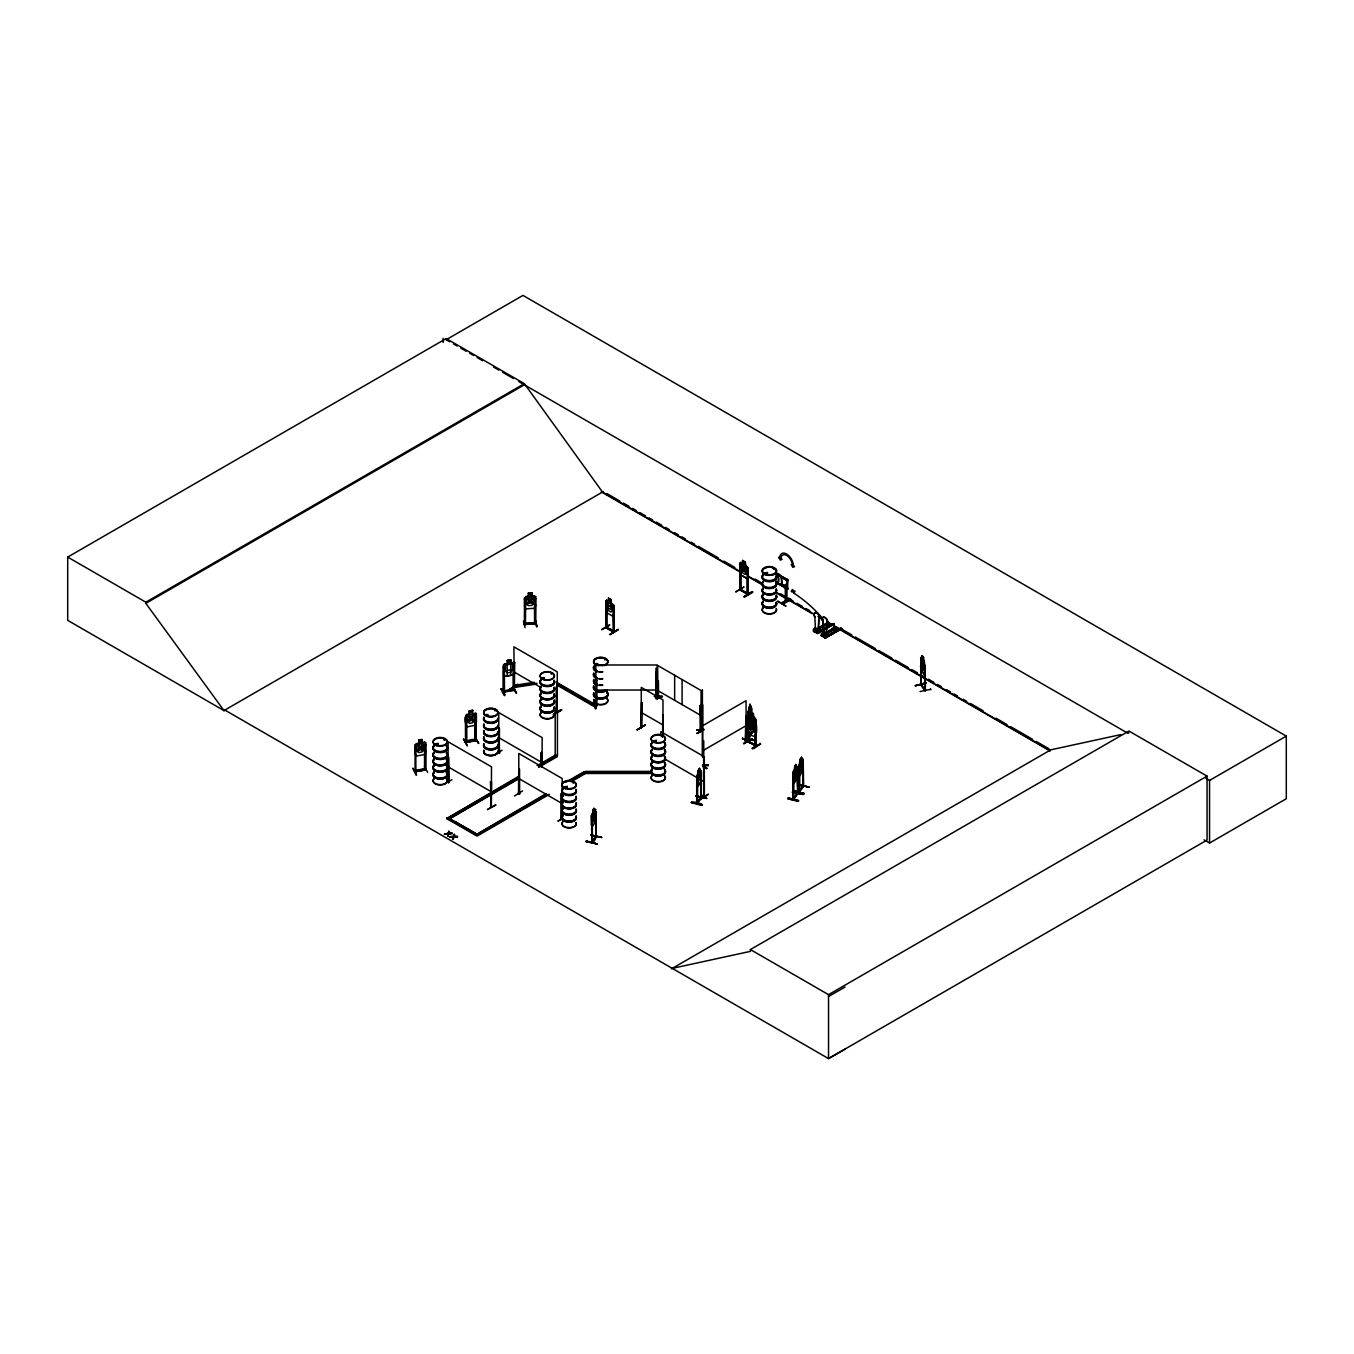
<?xml version="1.0" encoding="UTF-8"?>
<svg xmlns="http://www.w3.org/2000/svg" width="1354" height="1354" viewBox="0 0 1354 1354"><rect width="100%" height="100%" fill="white"/><g stroke="black" fill="none" stroke-linecap="round" stroke-linejoin="round"><path stroke-width="1.5" d="M655.962 693.299L655.776 689.812M818.188 631.133L818.747 619.387A3.842 2.234 59.5 0 0 818.747 614.953A3.842 2.234 59.5 0 0 814.871 612.77A3.842 2.234 59.5 0 0 814.871 617.204L815.447 629.593L819.678 631.844L819.356 630.033L817.139 632.64L813.669 630.676L815.565 627.884L813.348 629.187L813.906 631.556L828.36 622.942L819.001 628.138M818.358 631.032L818.916 619.286A3.842 2.234 59.5 0 0 818.916 614.851A3.842 2.234 59.5 0 0 815.04 612.668A3.842 2.234 59.5 0 0 815.04 617.102L815.04 617.102M826.38 635.669L826.939 623.923A3.842 2.234 59.5 0 0 826.939 619.489A3.842 2.234 59.5 0 0 823.063 617.306A3.842 2.234 59.5 0 0 822.893 621.824L823.469 634.214L826.211 635.771L826.769 624.025A3.842 2.234 59.5 0 0 826.769 619.59A3.842 2.234 59.5 0 0 822.893 617.407A3.842 2.234 59.5 0 0 823.063 621.723C824.637 633.774 825.449 634.654 823.08 633.892M510.695 664.205L507.259 664.645M507.259 663.629L505.448 664.949L505.448 670.704L507.259 672.87L510.644 672.312L512.455 669.536L512.455 663.782L510.83 662.935M514.452 671.804L513.149 674.969L504.636 676.391L503.519 673.513M924.951 690.642L925.019 689.068L925.053 690.049M814.736 629.356C816.09 628.07 818.036 628.358 815.7 629.661C816.885 625.768 815.531 636.16 814.769 628.561L816.8 628.967M822.961 633.892L824.772 633.452L823.249 633.655M786.911 580.274L786.911 579.224L786.911 580.172M787.334 580.087L787.757 580.629M787.334 588.448L787.757 588.99M753.636 740.063L742.5 738.827M742.483 738.912L742.669 738.048M753.636 740.503L742.635 738.539M595.32 821.573C598.062 810.081 592.46 833.201 591.461 823.841L592.053 826.177M700.593 782.477L697.073 787.165L700.593 782.477L701.033 778.787M802.736 771.289C805.021 759.56 799.588 782.73 798.758 773.523L799.368 775.859M815.565 627.884L815.903 629.678L815.226 629.018M586.164 841.697L597.029 843.931L586.384 840.868M691.319 802.567C712.238 809.133 697.953 800.332 691.319 802.583M701.931 805.105L691.539 802.143L702.184 804.801M793.698 790.55L804.327 793.613L793.478 791.311M793.681 790.973L804.327 793.613L793.461 791.396M798.301 801.229L787.689 798.708L798.301 801.246L798.555 800.383L787.91 797.878L798.555 800.908M747.983 739.521L748.423 738.658M750.996 733.225L747.933 738.455L748.728 738.962M748.39 731.16L748.356 739.589L751.808 733.394M786.623 579.495L787.774 580.477M787.368 580.071L787.419 589.244L787.689 579.783M786.928 588.482L787.131 580.409L786.826 601.565L786.031 601.125M645.401 725.05L637.294 729.755M829.443 624.279L826.922 624.109L829.325 624.211M922.633 663.375L923.699 661.903L924.19 669.773L922.886 665.051L921.583 666.32L922.565 663.951L921.634 659.178L922.869 663.646M925.053 672.007L924.427 674.529L925.104 672.092M748.017 712.559L748.017 741.704L747.899 712.542L750.082 704.232L748.457 715.335M747.967 712.576L750.962 705.908L750.167 707.499L750.082 704.232M924.427 674.36L925.036 672.126M702.269 730.483L702.844 728.994L702.828 730.534M435.92 743.735L435.446 744.649L436.953 744.886M435.734 744.429L436.225 743.634M436.411 744.818L437.19 744.006L435.616 743.871M443.875 739.504L445.043 739.589L444.112 740.012M444.214 739.809L444.975 739.504M486.238 715.555L486.052 714.777M486.848 715.487L486.424 714.59L487.778 715.115M488.1 715.267L486.458 714.54M494.498 710.291L495.344 710.461M542.514 678.642L543.479 677.559L544.528 678.219M543.479 678.726L544.037 677.694M551.213 673.293L552.11 673.784L551.196 674.004M564.55 786.86L566.412 787.486L564.33 787.063M566.344 787.368L564.263 787.148M566.006 787.436L565.041 786.708M597.469 663.562L595.98 664.509M597.436 664.476L597.148 663.646A7.159 4.13 0 0 0 594.541 665.136M596.945 663.426L597.909 664.509M573.808 782.951L572.725 782.68L573.673 782.24M605.577 659.652L604.663 659.872M653.779 740.875L655.234 740.841L653.897 740.875M655.404 740.976L653.897 741.84L654.27 740.604M663.02 736.474C661.158 735.764 663.003 737.862 662.478 736.102M662.766 736.61L662.208 736.745M764.451 573.419L765.365 572.877M766.042 573.707L764.892 573.334L766.076 572.793M766.229 573.537L765.365 573.537M765.281 572.793L766.533 573.741M773.151 568.528L774.217 568.782M774.031 568.528L773.896 569.103M654.388 696.447C672.295 694.027 654.574 700.61 656.098 696.074M925.747 682.907L915.389 685.767M925.933 683.144L915.186 685.564M591.529 823.96L591.41 815.65L595.422 809.184L595.895 837.246L595.455 836.247M797.032 793.089L797.895 792.665L793.004 799.537L792.987 772.609L796.947 766.178L797.895 793.63L793.427 799.672L793.495 773.929M793.562 770.866L792.936 772.626M798.826 773.642L798.725 765.332L803.142 759.442M703.048 766.855L706.365 768.649M706.703 768.429L703.454 766.516M706.72 768.04L703.454 766.161M414.73 770.798L415.136 771.949L415.035 744.971L416.186 743.651L424.496 742.026L425.799 742.923L425.562 769.901C405.489 773.743 417.252 769.461 425.63 768.666M425.748 768.886L424.699 770.071L424.411 768.903M466.656 742.534L466.453 717.231L465.471 717.417L465.488 742.703C464.557 740.384 476.913 737.862 476.337 740.621M465.353 742.483L476.134 740.367M777.839 601.074L786.031 606.22L777.839 601.43M591.918 842.002L591.41 815.65M591.546 842.51L595.828 836.332M592.358 842.154L592.341 817.021M595.405 836.18L595.963 836.281M592.358 842.103C590.378 840.868 593.577 845.15 596.302 836.654L595.895 811.486L595.98 837.127M700.61 797.1C704.097 795.915 694.839 806.425 697.53 802.059M697.53 802.973L697.496 777.89L664.509 758.832M700.661 797.878L701.524 797.455M701.135 797.151L700.983 797.201M793.089 798.538L793.969 798.166M793.579 799.571L793.715 771.611L795.847 764.435L795.949 767.549M797.828 793.647L797.438 768.48L797.506 794.121M802.77 785.929C806.189 783.458 795.881 793.986 799.74 791.785L799.655 766.719M799.655 790.922L802.77 786.183M803.21 786.217L802.753 786.691M803.582 786.386L799.266 792.378L799.131 790.804M815.48 629.339L815.887 629.238M824.112 633.3L823.384 634.315L827.7 636.465L827.7 634.84L825.161 635.974L825.161 637.277L821.692 635.314L821.692 634.01L823.909 632.707L824.061 636.651L824.247 633.79L822.792 633.198L827.379 635.974L827.379 634.654M823.418 633.706L823.909 632.707M823.689 633.858L824.468 633.063M702.828 729.62L696.836 729.908L702.844 730.026M698.072 773.456L698.072 782.697L700.153 777.348L699.595 768.344L696.565 776.519L700.983 770.629M750.387 715.471L750.624 707.77L749.71 712.306L748.762 711.239L749.456 713.473M802.702 759.019L801.686 760.423L801.619 757.14L800.214 759.188L800.214 771.509L802.296 766.161L801.568 757.309M920.822 669.028L923.665 661.074M613.734 613.582L612.803 616.256L606.541 612.634L605.83 609.029L606.558 612.617M739.91 571.354L740.74 574.891L747.002 578.513L748.017 575.924M755.938 727.555L755.024 730.212L755.938 727.673M656.047 696.21L656.047 697.598M747.746 729.163L748.593 732.7C759.526 744.649 756.784 722.681 754.99 717.772L748.864 714.133L748.017 714.743M754.923 736.271L755.938 733.682M424.581 754.516L425.765 751.131L424.581 754.516L416.152 756.091L415.086 753.315M475.203 725.287L476.422 721.987L476.388 713.626L466.791 714.421C463.982 717.586 465.251 723.273 466.808 726.929L475.203 725.287L476.253 721.919M503.197 691.928L504.534 691.945L504.297 666.693L503.316 666.862L503.299 692.148L514.334 690.269L513.894 646.823L557.289 671.872L557.086 712.356L556.545 686.681L556.274 711.984M514.334 689.355L513.369 689.558C513.521 692.165 512.1 688.103 514.232 689.135M815.819 628.798L816.851 628.73L815.683 629.559M504.636 676.391L513.115 674.901L514.385 671.702M530.057 599.653L526.977 597.452L529.329 600.787L526.875 604.663L530.125 601.396L533.341 604.138L530.87 600.685L533.239 596.962L530.091 599.602M535.744 605.103L534.458 608.268L525.657 608.894L524.523 605.983M447.886 836.197L448.716 833.641L452.185 833.201L448.716 834.166L448.834 831.271L447.886 836.197L447.903 833.709M449.782 836.772L453.184 836.755L453.167 839.243L454.115 834.318C454.504 838.921 445.28 836.603 453.302 836.315M453.167 839.243L454.775 834.69M448.834 831.271L448.022 833.793L444.501 834.25L448.022 833.269M453.302 836.84L454.115 834.318M448.834 833.726L449.494 831.644M452.507 838.871L453.184 836.755M416.05 775.063L412.919 768.158L416.575 774.86M463.474 739.386L467.198 745.631M463.491 738.996L467.265 745.749M501.014 688.932C507.716 705.062 503.874 686.833 501.014 688.966M504.805 694.754L501.471 688.814M786.065 585.334L786.2 601.955L785.235 601.565L786.2 601.955M735.865 592.02L744.023 586.942L735.95 591.63M781.461 603.444L789.602 598.756M443.773 784.321L451.931 779.718M517.634 684.65L509.51 689.372L514.74 687.527L514.029 686.207M494.396 755.092L502.097 750.234M514.435 796L522.593 790.871M609.385 624.922L601.768 629.39M609.774 625.057L601.684 629.779M792.885 591.123C793.935 586.468 788.891 593.492 792.665 591.427M523.406 621.114L525.064 627.765M447.734 782.206L448.969 782.477L448.123 757.004L447.836 782.24L448.665 782.68L448.851 757.428M514.638 662.478L513.623 662.208L514.638 662.478L514.435 687.73L513.538 687.307L514.638 686.512M499.558 753.298L498.746 727.775L498.357 752.976L499.474 753.146M499.558 752.384L498.374 752.029L499.135 752.502M490.791 805.715L491.316 807.306L491.502 766.821L448.123 741.772L447.886 782.29M557.002 711.409L556.172 710.935L556.934 711.442M518.396 793.884L519.327 794.358L518.785 768.683L518.497 793.986L519.631 794.155L519.53 769.106M519.614 793.292L518.413 792.936L519.327 793.444M606.457 627.24L605.949 626.547M613.768 632.25L605.644 627.664L606.863 627.951L606.761 609.148M561.91 818.087L561.724 818.036M561.199 818.595L561.436 793.309L561.978 818.984L561.351 817.393M657.706 698.799L657.706 665.491L701.101 690.54L700.898 731.008L700.356 705.332L700.086 730.635L700.526 729.467M700.763 730.974C699.426 730.635 702.726 730.534 700.12 729.704M703.301 795.915L703.945 796.27M924.139 668.588L923.394 670.061L921.279 664.712L923.428 670.044L924.19 662.817L922.091 655.658L923.597 657.655L924.139 662.834M595.692 708.227L595.692 702.049M595.185 708.633L595.1 701.998M595.658 708.616L595.608 701.575M739.843 589.921L740.672 590.412L740.232 564.72M740.773 590.395L740.976 571.405M745.343 565.007L748.017 567.648L748 594.575L747.12 594.152L748.153 593.374M740.892 562.553L739.995 563.179L740.232 589.769L748.288 594.406L747.746 593.611M748.711 741.146C747.56 742.567 750.37 739.843 748.982 731.448M749.202 707.533L749.862 705.265M751.03 715.014L751.352 708.193L751.724 714.523M751.419 715.081L751.724 708.26M746.24 731.837L751.758 733.326M748.017 739.453L751.385 733.293M703.437 764.621L703.708 765.789M745.732 740.638L746.105 739.995M746.105 740.909C744.768 742.872 747.205 739.826 745.191 740.52M787.689 580.731L776.028 573.893M534.508 598.502L535.592 598.654L534.508 598.502L534.576 623.839L534.424 622.603L535.541 622.552M415.966 770.798L415.78 771.475M475.152 739.656L476.371 740.57L465.725 742.703M475.152 740.57L475.152 715.521L476.253 715.538L475.271 715.741M837.466 628.662C834.166 630.913 835.486 625.633 837.5 628.73M786.776 585.96L785.472 584.369M435.328 744.158L436.056 744.683M437.359 744.649L436.885 743.735M494.65 710.596L495.598 710.647M544.071 678.523L543.834 678.676M596.742 663.646L596.166 664.645M596.471 663.595L596.471 664.476M764.976 572.911L765.856 574.028M592.036 813.872L592.967 812.569C593.441 800.502 597.689 818.222 592.9 821.827L592.866 812.552M594.372 810.741L595.828 809.76M586.164 841.714L586.4 840.851M590.818 835.249L601.667 837.415L591.055 834.859M595.455 836.501L592.104 841.68M698.309 770.544L699.544 768.513M698.309 771.577L699.189 769.343M700.458 770.037L699.595 771.425M697.496 777.89L697.208 803.447M701.44 772.44L701.084 798.031L701.033 770.528M695.99 796.101L706.822 798.285L696.21 795.729M700.61 797.371L696.971 802.888M706.636 798.521L696.024 795.966M794.68 766.669L795.949 764.468L795.915 767.718M801.331 758.155L800.451 760.389L801.331 759.188M794.68 767.701L795.543 765.45M799.368 763.639L800.163 759.154M802.77 786.843L803.21 761.168L803.633 786.251M793.546 783.306L796.964 778.584C799.639 767.346 793.698 790.059 793.055 780.936M792.344 792.225L803.227 794.443L792.581 791.853M808.981 787.097L798.352 784.558M796.981 793.495L793.918 798.352M799.402 791.362L803.277 785.895M792.395 792.09L803.193 794.409M503.316 691.911L514.232 690.049M503.349 691.268L513.217 689.271M465.827 715.843L466.791 714.421M510.712 675.392L510.729 659.787L510.763 662.935L513.166 662.665L504.636 663.883L503.468 665.169L503.553 692.148M503.519 665.271L504.67 663.951M597.012 704.571L595.963 704.655M641.204 727.673L641.931 702.658M528.246 596.251L524.523 597.723L524.353 624.617M700.898 797.438L696.684 803.464L696.735 776.519L697.073 787.165L696.616 784.711M697.175 802.787L697.259 803.464M797.472 792.547L797.388 793.529M921.092 657.502L920.94 669.824L920.483 666.134M786.302 585.199L785.472 585.419M525.521 623.348L534.627 622.586M535.558 622.806L524.353 623.703M535.541 598.417L535.49 623.771L535.727 596.759L531.987 595.963L531.987 592.883L528.246 593.17L528.382 596.42L526.52 597.605L526.52 603.359L528.382 605.661L531.868 605.39L533.747 602.784L533.747 597.029L531.868 596.149L531.851 593.001M746.308 741.163L746.02 700.695L702.624 725.744M592.003 842.628L591.969 816.936M799.3 792.31L799.283 766.618M596.471 664.154L597.622 663.849M655.116 741.213L654.27 741.366M921.397 684.329L920.923 685.31L921.972 655.674L923.597 657.655M606 627.461L605.729 600.821L606.677 600.16L606.033 627.511L614.141 632.098L614.039 607.032L613.023 606.778L613.734 632.301L613.734 605.373L611.162 602.75M742.669 560.387L742.669 563.687L742.584 560.438L745.343 561.927L746.494 572.674L745.157 574.367L742.669 572.928L741.332 569.696L741.332 563.941L742.669 563.467L740.858 562.418L739.91 563.095L739.995 590.005M597.012 704.351L595.726 705.485L596.894 705.485L596.877 680.216L595.845 680.216L596.877 680.216M816.225 629.153L813.382 631.049M831.221 624.329L816.36 632.91L817.461 633.147L817.461 631.523L819.678 630.202M816.665 632.86L817.494 633.35M823.587 632.521L821.37 633.824L821.37 635.449C822.741 639.122 829.223 628.51 834.284 628.476M841.02 627.681L824.383 637.548L825.517 637.988L840.055 629.407M827.7 634.84L825.483 636.143L825.483 637.785L824.383 637.548M842.154 628.679L825.178 638.005L841.613 628.408M818.459 627.816L827.853 622.265M814.177 631.489L823.537 626.479M816.344 632.877L831.187 624.126M831.373 624.617L827.26 622.281L831.373 624.617L816.885 633.215L823.232 630.473L817.731 633.706M816.97 633.249L833.793 623.5M817.241 633.418L833.844 623.703M834.03 624.025L826.769 628.307L834.132 624.042M833.065 628.222C845.184 633.554 827.192 628.882 835.283 626.919L839.395 629.576L835.283 626.919M835.875 626.902L821.032 635.652L825.483 637.785M835.587 627.122L821.404 635.669M821.658 636.025L836.687 627.342M821.929 636.194L834.91 628.628M822.42 636.482L837.009 627.901M825.161 637.277L839.243 628.967M824.908 637.836L839.531 629.305M750.539 721.259L750.539 718.179M747.967 720.87L748.694 720.226L755.938 725.405L754.889 723.831M753.23 722.782L754.5 724.627L754.5 730.381L753.146 732.091L750.624 730.669L749.287 727.437L749.287 721.682L750.624 721.411M606.033 602.462L606.761 602.885M614.039 607.032L613.023 606.778M606.355 627.156L606.778 627.901M515.112 686.292L517.719 684.244L509.629 689.491M612.939 631.116C619.607 632.521 594.778 622.146 613.227 630.964M618.05 629.339L609.943 634.569L618.084 629.407M498.864 751.927L499.22 753.467L499.474 728.198M554.802 713.169C576.787 701.27 536.573 724.508 561.69 710.088M554.869 713.253L561.335 709.479M658.162 681.282L657.435 680.876L658.162 697.378M490.486 781.783L491.502 782.053L491.248 807.322L490.486 781.783L491.231 782.206M541.109 766.652L541.38 752.401L541.837 767.075M491.519 806.155L490.537 806.002M491.519 807.069L490.537 806.916M495.615 804.868L487.406 809.59L495.902 805.038M703.488 729.011L697.005 733.293L703.928 729.755L697.445 733.496M697.073 733.259L703.775 729.332M561.064 818.476L562.282 818.798L562.164 778.516L518.785 753.467L518.802 793.681M558.119 820.795L563.332 818.611M562.976 818.341L558.136 821.167M703.352 740.536L703.352 756.632M745.191 741.433L746.02 715.911L746.291 741.23M745.614 741.552L746.291 716.08M742.601 738.404L750.404 743.211M703.674 796.626L703.64 740.706M703.183 796.067L704.283 796.067M708.294 794.273L700.187 799.52L708.328 794.341M662.597 733.022L662.885 714.76L663.257 735.087M637.311 729.908L645.435 724.678L637.108 729.721M224.967 710.122L224.087 710.647L67.7 620.352L67.7 557.086L446.211 338.551L524.353 383.656L602.496 492.044L739.453 571.117M446.211 338.551L446.211 339.719L522.966 295.409L1286.3 736.119L1286.3 798.742L1209.545 843.051L1204.061 839.869M67.7 557.086L145.843 602.192L524.353 383.656M845.099 1049.147L828.53 1058.591L224.866 710.071L223.969 710.579L145.843 603.359L524.353 384.824M223.969 710.579L603.376 491.536M608.403 598.18L611.162 599.67L610.976 602.852L612.313 604.646L612.313 610.4L610.976 612.093L608.488 610.654L607.151 607.421L607.151 601.667L608.488 601.413L608.488 598.129L611.162 599.67M606.677 600.16L608.589 601.362M613.836 613.65L613.836 605.373M740.858 562.418L747.916 567.698L747.746 594.524M747.188 569.052L748.203 569.306L747.188 569.052L747.188 594.135M740.74 574.891L747.086 578.463M748 593.661L739.876 588.973L740.773 589.481M747.103 593.407L741.061 589.582M744.125 596.352C769.817 582.085 727.216 607.015 752.265 591.698M744.514 597.046L752.621 592.324M781.613 577.65C780.835 597.859 785.185 571.676 775.757 573.351M786.369 585.927L783.255 584.979L786.031 586.384L786.945 585.876L786.099 584.81M785.269 587.568L783.255 586.417L783.492 584.843M787.74 588.211L775.74 581.56M556.714 684.159L595.151 706.365L597.012 705.265M556.714 684.955L595.151 707.143L597.012 704.842M781.072 603.359L789.653 598.4M789.653 598.908L781.512 603.089M782.426 603.613L790.618 598.993L782.477 603.681M549.335 794.341L477.014 836.095L446.735 818.611L519.056 776.079M537.132 765.636L555.208 755.21L557.442 755.21M446.735 818.611L504.585 785.202M508.207 783.12L519.056 776.857M540.754 764.333L555.208 755.989L557.442 755.989L557.442 710.918L555.208 710.918L555.208 755.989L556.799 756.903L555.208 755.21M518.819 778.042L448.326 819.525L518.819 778.821M538.706 766.55L556.799 756.107M538.706 767.329L556.799 756.903M545.95 793.698L475.44 835.181M565.837 782.206L583.912 771.763L585.487 772.677L651.816 772.677M479.062 833.082L531.479 802.82M535.101 800.739L545.95 794.476M569.442 780.903L582.102 773.591M446.735 817.833L477.014 835.316L547.524 794.595M571.033 781.038L585.487 772.677M571.033 781.817L585.487 773.472L651.816 773.472M748.254 716.418L748.796 742.11M753.264 716.774L753.349 713.643L754.516 724.373L753.179 726.066L750.691 724.627L749.354 721.394L749.354 715.64L750.691 715.183M747.933 723.053L748.745 726.59L755.109 730.161M702.624 750.793L746.02 725.744M755.481 735.205L755.193 745.902L755.481 720.599L755.617 745.665M756.226 721.022L755.193 720.751M743.955 743.854L752.096 738.624L743.955 743.329M748.796 741.45L756.023 745.36M755.769 745.309L755.244 744.971M755.397 744.937L748.17 741.417M752.147 748.068L760.677 744.057M760.305 743.803C744.7 751.876 755.955 749.101 760.237 743.329M671.381 968.889L1050.789 749.828L1120.689 734.63M672.261 968.364L750.404 951.371L750.404 949.56L1128.914 731.025L1207.057 776.13L1207.057 840.055L828.53 1058.591L828.53 994.665L1207.057 776.13M1128.914 732.836L1128.034 733.36L518.904 381.676M1205.923 778.33L1209.545 780.429L1286.3 736.119M828.53 996.493L845.099 987.049M835.316 628.222L837.127 628.205M543.005 678.049L543.868 677.829M544.223 678.642L542.582 678.506M596.471 663.917L597.537 664.002M597.689 664.509L597.232 664.814A7.176 4.147 0 0 0 595.675 665.423M486.543 714.827L487.575 714.54M487.762 715.42L486.289 715.42M435.92 744.057L436.8 743.837M655.184 741.603L653.711 741.603M793.715 593.035C797.658 589.853 791.007 590.564 793.715 593.035A107.626 78.989 24.3 0 1 822.437 618.287M415.864 771.78L415.83 746.443L414.849 746.646L415.83 746.443M513.217 690.185L513.978 690.049M596.894 705.552L556.477 682.196M920.585 657.841L924.494 662.123L920.957 657.401L920.872 685.226L920.923 659.584M924.46 662.055L925.104 690.743L920.517 684.65L924.951 689.321M924.579 690.218L925.002 665L925.459 690.658L920.822 684.329M925.967 682.754L915.422 685.936M920.026 691.555L930.604 689.355M923.445 657.689L921.972 655.674L922.125 658.907M597.131 664.577L596.945 664.323A7.278 4.197 0 0 0 595.608 664.983M535.49 623.737L524.557 624.6M469.398 711.019L472.732 710.359M466.571 717.451L465.471 717.417M418.623 740.096L422.109 739.589L422.109 742.669L423.904 743.346L423.904 749.101L422.109 751.91L418.775 752.57L416.981 750.454L416.981 744.7L418.775 743.329L418.623 740.096L422.228 739.453L422.194 742.466M424.53 744.734L425.647 744.768L424.53 744.734L424.547 770.037M478.233 743.109L475.068 737.202M475.034 739.927L465.539 741.823M474.611 737.219L478.774 743.481L475.051 737.151M424.445 766.415L427.627 772.339M424.411 769.157L414.984 771.001M448.665 781.766C446.718 780.987 450.34 781.021 448.411 782.629M747.526 593.932L747.476 577.244M513.115 665.186L514.232 665.237L513.115 665.186L513.369 690.472M513.251 686.817L516.534 693.231L513.268 686.867M512.997 689.609L503.197 691.014L504.534 691.285M514.148 689.457L513.115 689.558M755.532 744.734L756.023 746.274L755.938 719.346M507.259 675.968L507.107 660.397L510.763 659.855M507.259 660.549L510.644 659.973M507.259 670.399L510.644 669.841M534.187 682.298L513.606 685.479L514.368 686.833L513.538 686.393M515.671 685.936L519.784 685.31M523.896 684.667L534.187 683.076M514.182 686.732L536.827 683.228M514.182 687.51L536.827 684.007M776.722 581.475L778.855 581.171L778.855 578.293L776.722 575.518M448.834 833.218L452.185 833.201M444.501 833.726L452.185 833.726M444.501 834.25L447.903 834.216M454.115 836.264L457.466 836.772L453.996 837.212M457.466 836.772L454.115 836.772L457.466 836.247M449.782 837.297L453.184 837.28M595.794 705.214L596.877 705.265M504.365 690.777L504.297 691.742M528.263 593.255L531.987 592.883M525.403 599.213L524.387 599.297L525.47 599.45L525.352 624.549L525.47 599.45M525.403 623.365L524.269 624.363L535.659 623.466M535.524 620.183L537.098 626.817L534.898 620.284M602.632 685.107L598.874 685.107M602.632 685.378L598.874 685.378M475.322 740.807L475.152 715.521M415.018 771.932L425.647 769.817L425.511 744.548M518.7 792.767L519.242 794.307M518.7 793.681L519.479 794.07M703.945 797.184L703.708 795.678M561.351 818.307L561.436 793.309M740.232 588.855L740.52 590.344M748.254 741.467L756.226 746.037M750.048 707.482L750.691 715.386M702.777 704.909L702.624 757.055M702.574 729.366L696.836 729.908M708.328 764.925L702.574 764.925L708.328 764.959L702.591 765.822M702.591 765.365L708.345 765.772M655.979 668.182L656.098 698.782M656.098 672.007L656.504 698.782M595.845 690.032L657.198 690.032M654.388 696.616L662.055 696.836M651.816 771.391L585.487 771.391L585.487 773.472L583.912 771.763M585.487 772.169L651.816 772.169M701.406 795.424L703.64 795.424M701.406 796.203L703.64 796.203M795.797 767.684L795.797 776.942L794.443 778.821L793.715 777.348M596.674 664.662L596.217 664.509M543.479 678.811L542.48 678.371M436.411 744.734L435.396 744.378M751.978 739.03L743.549 743.549M595.878 705.519L595.845 664.983L657.198 664.983L657.435 698.969M751.284 706.466L751.284 714.675M746.071 731.702L751.893 732.768M746.105 732.04L751.622 733.056M750.996 733.868L751.504 732.903M515.942 692.808L512.658 686.969M778.956 584.2L781.529 584.759M778.855 584.251L781.613 584.894M803.074 759.306L803.142 786.928M797.286 766.618L797.235 774.928M808.998 787.131L798.132 784.931M798.166 784.795L808.744 786.962M799.672 790.871L799.249 791.396M698.139 770.358L698.021 773.422M590.869 835.096L601.684 837.449M785.862 601.955L786.031 586.13M466.453 742.28L466.453 717.231M415.83 770.578L416.067 771.695M826.414 624.363L829.156 626.242L826.414 624.685M822.995 635.821L824.247 636.532M813.348 630.829L817.461 633.147M750.454 718.229L753.23 719.702L750.539 718.382M701.101 730.703L700.356 705.332M702.828 766.229L706.771 768.48M703.538 796.592L704.368 797.066L704.283 756.751L660.887 731.702L660.887 735.865M446.211 339.719L449.85 341.817M453.488 343.916L457.127 346.015M460.749 348.113L466.199 351.261M469.838 353.36L473.477 355.459M477.116 357.558L482.566 360.706M493.465 367.002L498.915 370.15M502.554 372.248L513.454 378.528M776.028 573.047L787.774 579.834M775.74 573.216L787.74 579.851M775.74 574.062L787.419 580.883M781.021 584.285L787.774 588.178M787.774 588.838L786.572 588.618M777.687 583.202L787.689 589.075M775.74 582.406L787.368 589.075M607.032 493.635L619.81 501.014M623.466 503.129L628.95 506.294M632.589 508.393L636.245 510.509M639.9 512.607L645.384 515.772M649.04 517.888L652.679 520.004M656.335 522.102L661.818 525.267M665.474 527.383L669.113 529.482M674.597 532.647L678.252 534.762M681.908 536.861L685.547 538.977M691.031 542.142L694.687 544.24M698.342 546.356L718.432 557.95M723.899 561.115L734.867 567.444M754.94 579.038L760.423 582.203M780.513 593.797L784.169 595.912M787.656 597.774L793.292 601.176M796.947 603.292L802.431 606.457M806.087 608.555L809.726 610.671M840.783 628.594L851.734 634.908M855.389 637.023L875.479 648.617M879.118 650.732L891.914 658.112M895.553 660.21L908.348 667.607M911.987 669.705L917.47 672.87M921.126 674.986L924.782 677.085M928.438 679.2L933.905 682.365M937.56 684.464L941.216 686.58M946.683 689.745L950.339 691.843M953.995 693.959L957.65 696.058M963.134 699.223L966.773 701.338M970.429 703.437L983.207 710.833M996.002 718.212L1006.953 724.525M1010.609 726.641L1032.527 739.284M1036.165 741.4L1048.961 748.779M748.576 576.381L763.182 584.826M775.977 592.206L814.313 614.344M817.968 616.459L823.452 619.607M827.108 621.723L1049.892 750.353M601.294 491.874L738.709 571.202M747.865 576.499L760.694 583.896M777.179 593.424L784.508 597.656M788.18 599.771L811.994 613.514M819.322 617.746L822.978 619.861M826.651 621.977L1050.162 751.03M739.961 589.921L747.916 594.524M606.626 600.33L613.65 605.424M753.349 713.643L750.691 712.102L753.264 713.693M751.131 713.067L752.739 715.03L751.131 714.1M755.938 746.223L747.899 741.67M657.706 690.54L701.101 715.589M641.271 712.441L662.969 724.965M556.477 682.975L596.742 706.229M513.894 671.872L541.008 687.527M553.668 694.839L557.289 696.938M700.661 779.718L704.283 781.8M498.746 737.608L542.125 762.657M518.785 778.516L562.164 803.565M448.123 766.821L491.502 791.87M750.404 949.56L828.53 994.665M455.333 821.743L475.22 833.218M476.422 713.71L475.152 712.864M424.445 742.127L425.681 742.991M535.744 596.826L534.356 595.878L525.691 596.454M491.502 807.001L491.587 806.239M613.023 630.947L613.599 632.25M513.606 687.29L513.623 674.292M778.855 575.128L781.512 577.718M785.303 585.96L785.303 601.616M814.363 631.81L813.551 631.353M790.973 599.619L782.832 604.307M744.192 596.843L752.215 591.63M923.174 657.892L922.277 656.69L923.174 658.924M922.023 659.957L923.428 661.818L923.394 667.59L922.023 665.728L922.023 659.957L923.394 661.835M922.023 665.711L923.428 667.573M924.528 674.495L920.974 669.756L924.393 674.529M930.807 689.728L930.553 688.864M837.331 628.104L836.569 629.441L834.995 628.679M469.229 713.947L469.229 710.867L472.851 710.241L472.732 713.44L474.509 714.117L474.509 719.871L472.732 722.681L469.398 723.341L467.604 721.225L467.604 715.471L469.398 714.1L469.347 710.952M536.539 626.733L534.898 619.76M504.297 666.693L503.316 666.862M750.268 715.504L749.693 713.71M503.603 673.412L504.72 676.272M465.827 724.051L466.893 726.81M415.153 753.196L416.27 756.04M740.096 571.337L740.892 574.773M595.658 701.541L595.76 708.701M1209.545 780.429L1209.545 843.051M822.995 633.08L822.792 635.94M819.356 630.033L819.356 631.336M814.973 628.442L814.973 631.184M798.758 765.315L798.843 792.293M794.561 766.516L794.561 769.597M776.722 577.058L776.722 579.935M755.481 720.599L755.481 724.762M750.048 714.269L750.048 708.514L749.016 716.215M702.912 741.129L702.912 757.224M702.387 689.694L702.387 756.429M700.915 770.494L700.983 798.115M699.476 768.327L699.544 771.594M682.094 679.573L682.094 704.622M674.647 675.257L674.647 700.306M662.969 735.256L662.969 699.916L641.271 687.392L641.237 727.724M658.45 681.13L658.45 697.208M641.644 702.811L641.525 727.893L641.559 702.438M613.311 614.97L613.311 631.658M606.49 603.055L606.575 628.154M556.545 686.681L556.68 711.747M542.125 766.906L542.125 737.608L498.746 712.559L498.864 752.841M541.38 752.401L541.38 766.482M524.624 597.689L524.641 605.966M514.351 662.631L514.148 690.371M490.774 781.63L490.893 806.696M477.014 834.267L449.9 818.611M476.253 713.693L476.185 740.672M443.147 338.314L443.147 342.46M415.153 744.988L415.204 753.264M145.843 602.192L145.843 603.359M776.401 583.015A7.278 4.197 0 0 1 768.412 588.262A7.278 4.197 0 0 1 763.064 582M764.299 573.537A7.159 4.13 0 0 0 776.282 571.693A7.159 4.13 0 0 0 767.515 566.632A7.159 4.13 0 0 0 764.299 573.537A7.159 4.13 0 0 1 767.515 572.437M776.282 583.422A7.159 4.13 0 0 1 768.429 588.601A7.159 4.13 0 0 1 763.165 582.423M776.282 588.821A7.159 4.13 0 0 1 768.429 594A7.159 4.13 0 0 1 763.165 587.822M776.282 589.21A7.159 4.13 0 0 1 768.429 594.372A7.159 4.13 0 0 1 763.165 588.211M776.401 576.093A7.278 4.197 0 0 1 768.412 581.34A7.278 4.197 0 0 1 763.064 575.078M764.215 574.214A7.278 4.197 0 0 1 767.481 573.131M776.282 582.271A7.159 4.13 0 0 1 768.429 587.433A7.159 4.13 0 0 1 763.165 581.272M776.299 576.516A7.176 4.147 0 0 1 768.429 581.695A7.176 4.147 0 0 1 763.148 575.518M764.299 574.655A7.176 4.147 0 0 1 767.515 573.588M776.401 582.66A7.278 4.197 0 0 1 768.412 587.907A7.278 4.197 0 0 1 763.064 581.645M776.401 575.738A7.278 4.197 0 0 1 768.412 580.984A7.278 4.197 0 0 1 763.064 574.722M764.215 573.859A7.278 4.197 0 0 1 767.481 572.776M776.282 575.348A7.159 4.13 0 0 1 768.429 580.527A7.159 4.13 0 0 1 763.165 574.367M776.401 602.716A7.278 4.197 0 0 1 768.412 607.963A7.278 4.197 0 0 1 763.064 601.701M776.282 603.122A7.159 4.13 0 0 1 768.429 608.301A7.159 4.13 0 0 1 763.165 602.124M776.282 608.521A7.159 4.13 0 0 1 768.429 613.701A7.159 4.13 0 0 1 763.165 607.523M776.502 590.919A7.125 4.113 0 0 1 767.515 594.897A7.125 4.113 0 0 1 763.182 588.855M776.282 608.911A7.159 4.13 0 0 1 768.429 614.073A7.159 4.13 0 0 1 763.165 607.912M776.316 589.498A7.193 4.147 0 0 1 768.429 594.694A7.193 4.147 0 0 1 763.148 588.499M776.401 595.794A7.278 4.197 0 0 1 768.412 601.041A7.278 4.197 0 0 1 763.064 594.778M776.282 601.971A7.159 4.13 0 0 1 768.429 607.134A7.159 4.13 0 0 1 763.165 600.973M776.299 596.217A7.176 4.147 0 0 1 768.429 601.396A7.176 4.147 0 0 1 763.148 595.218M776.401 602.344A7.278 4.197 0 0 1 768.412 607.607A7.278 4.197 0 0 1 763.064 601.345M776.401 595.438A7.278 4.197 0 0 1 768.412 600.685A7.278 4.197 0 0 1 763.064 594.423M776.282 595.049A7.159 4.13 0 0 1 768.429 600.228A7.159 4.13 0 0 1 763.165 594.051M597.182 665.576A7.142 4.13 0 0 1 595.269 659.347A7.142 4.13 0 0 1 606.22 659.347A7.142 4.13 0 0 1 604.324 665.576M597.165 684.244A7.159 4.13 0 0 1 593.831 679.59M598.891 665.66A7.193 4.147 0 0 1 594.863 659.263A7.193 4.147 0 0 1 606.643 659.263A7.193 4.147 0 0 1 602.615 665.66M602.632 672.007A7.278 4.197 0 0 1 598.874 672.007M597.114 671.584A7.278 4.197 0 0 1 593.729 666.862M597.165 671.939A7.176 4.147 0 0 1 593.814 667.285M602.632 671.652A7.278 4.197 0 0 1 598.874 671.652M597.114 671.229A7.278 4.197 0 0 1 593.729 666.506M595.608 664.628A7.278 4.197 0 0 1 597.114 663.968M597.165 670.772A7.159 4.13 0 0 1 593.831 666.134M597.165 678.845A7.159 4.13 0 0 1 593.831 674.19M602.632 678.929A7.278 4.197 0 0 1 598.874 678.929M597.114 678.506A7.278 4.197 0 0 1 593.729 673.784M602.632 678.574A7.278 4.197 0 0 1 598.874 678.574M597.114 678.151A7.278 4.197 0 0 1 593.729 673.429M597.165 677.694A7.176 4.147 0 0 1 593.814 673.04M597.165 684.65A7.159 4.13 0 0 1 593.831 679.996M597.165 685.276A7.159 4.13 0 0 1 593.831 680.622M606.931 698.309A7.125 4.113 0 0 1 601.684 704.452A7.125 4.113 0 0 1 593.864 699.307M597.165 684.938A7.193 4.147 0 0 1 593.814 680.267M606.947 690.117A7.159 4.13 0 0 1 598.011 691.877A7.159 4.13 0 0 1 593.831 686.986M605.83 689.829A7.176 4.147 0 0 1 597.165 690.489A7.176 4.147 0 0 1 593.814 685.818M606.947 692.893A7.159 4.13 0 0 1 601.684 699.07A7.159 4.13 0 0 1 593.831 693.891M607.049 692.469A7.278 4.197 0 0 1 601.701 698.732A7.278 4.197 0 0 1 593.729 693.485M607.049 692.114A7.278 4.197 0 0 1 601.701 698.376A7.278 4.197 0 0 1 593.729 693.13M606.947 691.742A7.159 4.13 0 0 1 601.684 697.902A7.159 4.13 0 0 1 593.831 692.74M607.049 689.761A7.278 4.197 0 0 1 597.96 691.539A7.278 4.197 0 0 1 593.729 686.563M605.898 690.269A7.278 4.197 0 0 1 597.114 690.929A7.278 4.197 0 0 1 593.729 686.207M606.947 698.698A7.142 4.13 0 0 1 601.684 704.842A7.142 4.13 0 0 1 593.847 699.696M664.543 749.862A7.278 4.197 0 0 1 658.247 756.175A7.278 4.197 0 0 1 651.951 749.862M664.459 750.302A7.159 4.13 0 0 1 658.247 756.514A7.159 4.13 0 0 1 652.053 750.302M664.425 755.718A7.125 4.113 0 0 1 658.247 761.879A7.125 4.113 0 0 1 652.069 755.718M664.459 756.091A7.176 4.147 0 0 1 658.247 762.302A7.176 4.147 0 0 1 652.036 756.091M664.543 742.957A7.278 4.197 0 0 1 658.247 749.253A7.278 4.197 0 0 1 651.951 742.957M653.102 742.094A7.278 4.197 0 0 1 656.368 740.993M664.459 749.151A7.159 4.13 0 0 1 658.247 755.346A7.159 4.13 0 0 1 652.053 749.151M664.459 743.397A7.159 4.13 0 0 1 658.247 749.591A7.159 4.13 0 0 1 652.053 743.397M653.187 742.534A7.159 4.13 0 0 1 656.402 741.467M664.543 749.507A7.278 4.197 0 0 1 658.247 755.82A7.278 4.197 0 0 1 651.951 749.507M664.543 742.601A7.278 4.197 0 0 1 658.247 748.897A7.278 4.197 0 0 1 651.951 742.601M653.102 741.738A7.278 4.197 0 0 1 656.368 740.638M664.459 742.229A7.159 4.13 0 0 1 658.247 748.44A7.159 4.13 0 0 1 652.053 742.229M653.187 741.383A7.159 4.13 0 0 1 656.402 740.299M664.543 769.563A7.278 4.197 0 0 1 658.247 775.876A7.278 4.197 0 0 1 651.951 769.563M664.459 770.003A7.176 4.147 0 0 1 658.247 776.214A7.176 4.147 0 0 1 652.036 770.003M664.425 775.419A7.125 4.113 0 0 1 658.247 781.58A7.125 4.113 0 0 1 652.069 775.419M664.425 756.734A7.125 4.113 0 0 1 658.247 762.911A7.125 4.113 0 0 1 652.069 756.734M664.476 775.791A7.193 4.147 0 0 1 658.247 782.02A7.193 4.147 0 0 1 652.019 775.791M664.476 756.361A7.193 4.147 0 0 1 658.247 762.59A7.193 4.147 0 0 1 652.019 756.361M664.543 762.657A7.278 4.197 0 0 1 658.247 768.954A7.278 4.197 0 0 1 651.951 762.657M664.459 768.852A7.159 4.13 0 0 1 658.247 775.047A7.159 4.13 0 0 1 652.053 768.852M664.459 763.097A7.159 4.13 0 0 1 658.247 769.292A7.159 4.13 0 0 1 652.053 763.097M664.543 769.207A7.278 4.197 0 0 1 658.247 775.52A7.278 4.197 0 0 1 651.951 769.207M664.543 762.302A7.278 4.197 0 0 1 658.247 768.598A7.278 4.197 0 0 1 651.951 762.302M664.459 761.93A7.159 4.13 0 0 1 658.247 768.141A7.159 4.13 0 0 1 652.053 761.93M554.311 687.917A7.278 4.197 0 0 1 546.339 693.163A7.278 4.197 0 0 1 540.991 686.901M554.209 688.323A7.159 4.13 0 0 1 546.356 693.502A7.159 4.13 0 0 1 541.092 687.324M554.175 693.722A7.125 4.113 0 0 1 546.356 698.884A7.125 4.113 0 0 1 541.109 692.74M554.226 694.094A7.176 4.147 0 0 1 546.356 699.273A7.176 4.147 0 0 1 541.075 693.096M554.311 680.994A7.278 4.197 0 0 1 546.339 686.258A7.278 4.197 0 0 1 540.991 679.979M554.226 687.172A7.176 4.147 0 0 1 546.356 692.351A7.176 4.147 0 0 1 541.075 686.173M554.209 681.417A7.159 4.13 0 0 1 546.356 686.58A7.159 4.13 0 0 1 541.092 680.419M554.311 687.561A7.278 4.197 0 0 1 546.339 692.808A7.278 4.197 0 0 1 540.991 686.546M554.311 680.639A7.278 4.197 0 0 1 546.339 685.903A7.278 4.197 0 0 1 540.991 679.623M554.209 680.25A7.159 4.13 0 0 1 546.356 685.429A7.159 4.13 0 0 1 541.092 679.268M554.311 707.617A7.278 4.197 0 0 1 546.339 712.864A7.278 4.197 0 0 1 540.991 706.602M554.226 708.024A7.176 4.147 0 0 1 546.356 713.203A7.176 4.147 0 0 1 541.075 707.025M554.175 713.423A7.125 4.113 0 0 1 546.356 718.585A7.125 4.113 0 0 1 541.109 712.441M554.429 695.838A7.142 4.13 0 0 1 545.442 699.815A7.142 4.13 0 0 1 541.092 693.773M554.226 713.795A7.176 4.147 0 0 1 546.356 718.974A7.176 4.147 0 0 1 541.075 712.796M554.226 694.382A7.193 4.147 0 0 1 546.356 699.578A7.193 4.147 0 0 1 541.058 693.383M554.311 700.695A7.278 4.197 0 0 1 546.339 705.959A7.278 4.197 0 0 1 540.991 699.679M554.226 706.873A7.176 4.147 0 0 1 546.356 712.052A7.176 4.147 0 0 1 541.075 705.874M554.209 701.118A7.159 4.13 0 0 1 546.356 706.28A7.159 4.13 0 0 1 541.092 700.12M554.311 707.262A7.278 4.197 0 0 1 546.339 712.509A7.278 4.197 0 0 1 540.991 706.246M554.311 700.34A7.278 4.197 0 0 1 546.339 705.603A7.278 4.197 0 0 1 540.991 699.324M554.209 699.95A7.159 4.13 0 0 1 546.356 705.129A7.159 4.13 0 0 1 541.092 698.969M497.967 731.583A7.142 4.13 0 0 1 489.894 735.679A7.142 4.13 0 0 1 483.92 730.517M497.984 719.262A7.159 4.13 0 0 1 489.894 723.374A7.159 4.13 0 0 1 483.903 718.195M498.001 718.111A7.176 4.147 0 0 1 489.894 722.224A7.176 4.147 0 0 1 483.886 717.045M498.001 726.184A7.176 4.147 0 0 1 489.894 730.28A7.176 4.147 0 0 1 483.886 725.101M498.103 725.778A7.278 4.197 0 0 1 489.877 729.941A7.278 4.197 0 0 1 483.801 724.695M498.103 725.422A7.278 4.197 0 0 1 489.877 729.586A7.278 4.197 0 0 1 483.801 724.339M497.984 725.016A7.159 4.13 0 0 1 489.894 729.129A7.159 4.13 0 0 1 483.903 723.95M498.103 718.872A7.278 4.197 0 0 1 489.877 723.036A7.278 4.197 0 0 1 483.801 717.772M498.103 718.517A7.278 4.197 0 0 1 489.877 722.681A7.278 4.197 0 0 1 483.801 717.417M498.018 731.972A7.193 4.147 0 0 1 489.877 736.085A7.193 4.147 0 0 1 483.886 730.889M497.713 733.665A7.125 4.113 0 0 1 488.98 736.576A7.125 4.113 0 0 1 483.937 731.532M497.95 751.284A7.125 4.113 0 0 1 489.894 755.363A7.125 4.113 0 0 1 483.937 750.218M498.018 732.243A7.193 4.147 0 0 1 489.877 736.356A7.193 4.147 0 0 1 483.886 731.177M497.747 740.046A7.159 4.13 0 0 1 488.963 742.957A7.159 4.13 0 0 1 483.903 737.896M498.001 737.812A7.176 4.147 0 0 1 489.894 741.924A7.176 4.147 0 0 1 483.886 736.745M497.764 746.951A7.176 4.147 0 0 1 488.963 749.879A7.176 4.147 0 0 1 483.886 744.802M497.849 746.562A7.278 4.197 0 0 1 488.946 749.541A7.278 4.197 0 0 1 483.801 744.395M498.103 745.123A7.278 4.197 0 0 1 489.877 749.287A7.278 4.197 0 0 1 483.801 744.04M497.984 744.717A7.159 4.13 0 0 1 489.894 748.813A7.159 4.13 0 0 1 483.903 743.651M497.849 739.656A7.278 4.197 0 0 1 488.946 742.618A7.278 4.197 0 0 1 483.801 737.473M497.849 739.301A7.278 4.197 0 0 1 488.946 742.263A7.278 4.197 0 0 1 483.801 737.118M498.018 751.673A7.193 4.147 0 0 1 489.877 755.786A7.193 4.147 0 0 1 483.886 750.59M498.018 751.436A7.193 4.147 0 0 1 489.877 755.549A7.193 4.147 0 0 1 483.886 750.353M576.161 796.914A7.278 4.197 0 0 1 568.189 802.16A7.278 4.197 0 0 1 562.841 795.898M576.059 797.337A7.159 4.13 0 0 1 568.206 802.499A7.159 4.13 0 0 1 562.942 796.338M576.076 802.888A7.193 4.147 0 0 1 568.206 808.084A7.193 4.147 0 0 1 562.909 801.89M576.076 803.193A7.176 4.147 0 0 1 568.206 808.372A7.176 4.147 0 0 1 562.926 802.194M576.161 790.008A7.278 4.197 0 0 1 568.189 795.255A7.278 4.197 0 0 1 562.841 788.993M563.992 788.113A7.278 4.197 0 0 1 567.258 787.029M576.076 796.169A7.176 4.147 0 0 1 568.206 801.348A7.176 4.147 0 0 1 562.926 795.17M576.076 790.414A7.176 4.147 0 0 1 568.206 795.593A7.176 4.147 0 0 1 562.926 789.416M564.059 788.553A7.176 4.147 0 0 1 567.275 787.486M576.161 796.558A7.278 4.197 0 0 1 568.189 801.805A7.278 4.197 0 0 1 562.841 795.543M576.161 789.653A7.278 4.197 0 0 1 568.189 794.9A7.278 4.197 0 0 1 562.841 788.637M563.992 787.757A7.278 4.197 0 0 1 567.258 786.674M576.059 789.264A7.159 4.13 0 0 1 568.206 794.426A7.159 4.13 0 0 1 562.942 788.265M564.076 787.402A7.159 4.13 0 0 1 567.292 786.336M576.161 816.614A7.278 4.197 0 0 1 568.189 821.861A7.278 4.197 0 0 1 562.841 815.599M576.076 817.037A7.176 4.147 0 0 1 568.206 822.216A7.176 4.147 0 0 1 562.926 816.039M576.059 822.437A7.159 4.13 0 0 1 568.206 827.599A7.159 4.13 0 0 1 562.942 821.438M576.042 803.768A7.142 4.13 0 0 1 568.206 808.93A7.142 4.13 0 0 1 562.942 802.77M576.059 822.809A7.159 4.13 0 0 1 568.206 827.988A7.159 4.13 0 0 1 562.942 821.81M576.076 803.379A7.193 4.147 0 0 1 568.206 808.575A7.193 4.147 0 0 1 562.909 802.38M576.161 809.709A7.278 4.197 0 0 1 568.189 814.956A7.278 4.197 0 0 1 562.841 808.693M576.076 815.87A7.176 4.147 0 0 1 568.206 821.049A7.176 4.147 0 0 1 562.926 814.871M576.076 810.115A7.176 4.147 0 0 1 568.206 815.294A7.176 4.147 0 0 1 562.926 809.117M576.161 816.259A7.278 4.197 0 0 1 568.189 821.506A7.278 4.197 0 0 1 562.841 815.243M576.161 809.353A7.278 4.197 0 0 1 568.189 814.6A7.278 4.197 0 0 1 562.841 808.338M576.059 808.964A7.159 4.13 0 0 1 568.206 814.126A7.159 4.13 0 0 1 562.942 807.966M446.498 752.909A7.278 4.197 0 0 1 440.202 759.205A7.278 4.197 0 0 1 433.906 752.909M446.414 753.332A7.176 4.147 0 0 1 440.202 759.543A7.176 4.147 0 0 1 433.991 753.332M446.397 758.731A7.142 4.13 0 0 1 440.202 764.908A7.142 4.13 0 0 1 434.025 758.731M446.431 759.12A7.193 4.147 0 0 1 440.202 765.348A7.193 4.147 0 0 1 433.974 759.12M446.498 745.986A7.278 4.197 0 0 1 440.202 752.299A7.278 4.197 0 0 1 433.906 745.986M435.057 745.123A7.278 4.197 0 0 1 438.324 744.04M446.414 752.181A7.159 4.13 0 0 1 440.202 758.375A7.159 4.13 0 0 1 434.008 752.181M446.414 746.426A7.176 4.147 0 0 1 440.202 752.638A7.176 4.147 0 0 1 433.991 746.426M435.125 745.563A7.176 4.147 0 0 1 438.341 744.497M446.498 752.553A7.278 4.197 0 0 1 440.202 758.849A7.278 4.197 0 0 1 433.906 752.553M446.498 745.631A7.278 4.197 0 0 1 440.202 751.944A7.278 4.197 0 0 1 433.906 745.631M435.057 744.768A7.278 4.197 0 0 1 438.324 743.684M446.414 745.259A7.176 4.147 0 0 1 440.202 751.47A7.176 4.147 0 0 1 433.991 745.259M435.125 744.395A7.176 4.147 0 0 1 438.341 743.329M446.498 772.609A7.278 4.197 0 0 1 440.202 778.905A7.278 4.197 0 0 1 433.906 772.609M446.414 773.032A7.176 4.147 0 0 1 440.202 779.244A7.176 4.147 0 0 1 433.991 773.032M446.397 778.432A7.142 4.13 0 0 1 440.202 784.609A7.142 4.13 0 0 1 434.025 778.432M446.397 759.78A7.142 4.13 0 0 1 440.202 765.958A7.142 4.13 0 0 1 434.025 759.78M446.397 778.838A7.142 4.13 0 0 1 440.202 785.015A7.142 4.13 0 0 1 434.025 778.838M446.431 759.408A7.193 4.147 0 0 1 440.202 765.636A7.193 4.147 0 0 1 433.974 759.408M446.498 765.687A7.278 4.197 0 0 1 440.202 772A7.278 4.197 0 0 1 433.906 765.687M446.414 771.882A7.159 4.13 0 0 1 440.202 778.076A7.159 4.13 0 0 1 434.008 771.882M446.414 766.127A7.159 4.13 0 0 1 440.202 772.322A7.159 4.13 0 0 1 434.008 766.127M446.498 772.254A7.278 4.197 0 0 1 440.202 778.55A7.278 4.197 0 0 1 433.906 772.254M446.498 765.332A7.278 4.197 0 0 1 440.202 771.645A7.278 4.197 0 0 1 433.906 765.332M446.414 764.959A7.176 4.147 0 0 1 440.202 771.171A7.176 4.147 0 0 1 433.991 764.959M514.452 663.426L513.081 662.478L514.452 663.426M592.527 814.38L593.441 816.648L592.493 821.641L593.729 816.902L594.998 818.154L594.051 815.802L594.948 811.029L593.763 815.497L593.001 813.754L594.254 811.74L594.254 817.477L592.9 819.356L592.595 814.228M697.682 775.25L698.613 777.518L697.648 782.51L698.901 777.771L700.153 779.024L699.206 776.671L700.12 771.882L698.918 776.367L698.156 774.623L699.426 772.592L699.426 778.347L698.072 780.226L697.767 775.097M794.053 771.374L794.984 773.642L794.019 778.618L795.272 773.896L796.524 775.148L795.577 772.779L796.49 768.006L795.289 772.491L794.053 771.374M799.842 764.079L800.756 766.347L799.791 771.323L801.043 766.601L802.296 767.836L801.348 765.484L802.262 760.711L801.06 765.179L799.842 764.079M586.367 841.291L597.029 843.931L586.367 841.291M746.376 573.774L744.04 569.56C743.177 573.774 739.741 570.44 743.481 568.545L741.806 564.059L744.006 568.155C744.988 564.076 748.153 567.563 744.582 569.205L746.376 573.774M754.381 725.473L752.062 721.259C751.182 725.473 747.763 722.139 751.487 720.243L749.828 715.775L752.012 719.854C752.993 715.775 756.175 719.262 752.604 720.903L754.381 725.473M754.127 731.634L751.775 727.42C750.573 731.6 747.78 728.35 751.199 726.421L749.524 721.953L751.741 726.032C752.722 721.936 755.938 725.405 752.316 727.081L754.127 731.634M423.514 750.387L422.363 750.708L420.4 748.119L417.303 751.724L419.638 747.594L417.404 744.514L420.349 746.748L423.379 743.329L421.111 747.323L423.514 750.387M474.137 721.157L472.918 721.411L471.023 718.889L467.925 722.494L470.261 718.365L468.027 715.284L470.955 717.535L474.002 714.1L471.734 718.094L474.137 721.157M827.091 623.483C827.548 627.291 831.424 621.723 827.091 623.483M594.017 808.473L593.154 810.707L594.017 808.473M795.797 768.717L794.443 770.595L794.443 776.35L795.797 774.471L795.797 768.717M801.568 761.422L800.214 763.301L800.214 769.055L801.568 767.176L801.568 761.422M618.084 629.745L609.943 634.569L618.101 629.813M794.51 566.497L792.869 567.377L791.227 564.601L792.361 565.261A8.073 4.654 60 0 0 786.657 555.377A8.073 4.654 60 0 0 780.953 558.677L782.087 559.32L780.327 560.133L778.584 557.306L779.718 557.95A9.664 5.585 60 0 1 786.556 554.006A9.664 5.585 60 0 1 793.393 565.854L794.51 566.497M472.14 710.985L469.99 711.409L469.99 712.441L472.14 712.018L472.14 710.985M472.732 714.472L469.398 715.132L469.398 720.887L472.732 720.226L472.732 714.472M421.517 740.215L419.368 740.638L419.368 741.67L421.517 741.247L421.517 740.215M422.109 743.701L418.775 744.345L418.775 750.099L422.109 749.456L422.109 743.701M510.035 660.6L507.868 660.955L507.868 661.988L510.035 661.615L510.035 660.6M531.242 593.627L529.008 593.814L529.008 594.829L531.242 594.66L531.242 593.627M531.868 597.182L528.382 597.452L528.382 603.207L531.868 602.919L531.868 597.182M657.198 680.216L656.165 680.453L657.198 680.216M752.706 720.023L751.081 719.109L752.706 721.039L752.706 720.023M753.146 723.865L750.624 722.444L750.624 728.198L753.146 729.62L753.146 723.865M744.717 562.299L743.109 561.368L744.717 563.315L744.717 562.299M745.157 566.141L742.669 564.703L742.669 570.457L745.157 571.896L745.157 566.141M610.536 600.025L608.945 599.094L610.536 601.058L610.536 600.025M610.976 603.884L608.488 602.445L608.488 608.2L610.976 609.638L610.976 603.884M613.734 608.352L605.729 603.732L613.717 608.369M753.179 717.857L750.691 716.418L750.691 722.173L753.179 723.595L753.179 717.857M764.316 574.13A7.125 4.113 0 0 0 776.248 572.285A7.142 4.13 0 0 0 767.515 567.224A7.142 4.13 0 0 0 764.316 574.13A7.142 4.13 0 0 0 776.265 572.268A7.125 4.113 0 0 0 767.515 567.241A7.125 4.113 0 0 0 764.316 574.13M595.675 664.357A7.193 4.147 0 0 0 607.692 662.495A7.193 4.147 0 0 0 598.891 657.401A7.193 4.147 0 0 0 595.675 664.357M654.659 742.094A7.176 4.147 0 0 0 665.423 738.505A7.176 4.147 0 0 0 654.659 734.9A7.176 4.147 0 0 0 654.659 742.094M653.203 742.009A7.125 4.113 0 0 0 665.136 740.164A7.125 4.113 0 0 0 656.402 735.12A7.125 4.113 0 0 0 653.203 742.009M543.699 679.353A7.193 4.147 0 0 0 554.48 675.748A7.193 4.147 0 0 0 543.699 672.159A7.193 4.147 0 0 0 543.699 679.353M543.716 679.691A7.142 4.13 0 0 0 554.429 676.103A7.142 4.13 0 0 0 543.716 672.532A7.142 4.13 0 0 0 543.716 679.691M487.254 715.894A7.142 4.13 0 0 0 497.967 712.322A7.142 4.13 0 0 0 487.254 708.751A7.142 4.13 0 0 0 487.254 715.894M487.254 716.486A7.142 4.13 0 0 0 497.967 712.915A7.142 4.13 0 0 0 487.254 709.344A7.142 4.13 0 0 0 487.254 716.486M487.237 716.148A7.193 4.147 0 0 0 498.018 712.559A7.193 4.147 0 0 0 487.237 708.971A7.193 4.147 0 0 0 487.237 716.148M565.566 788.113A7.142 4.13 0 0 0 576.279 784.541A7.142 4.13 0 0 0 565.566 780.97A7.142 4.13 0 0 0 565.566 788.113M565.566 788.705A7.142 4.13 0 0 0 576.279 785.134A7.142 4.13 0 0 0 565.566 781.563A7.142 4.13 0 0 0 565.566 788.705M436.631 745.123A7.142 4.13 0 0 0 447.345 741.535A7.142 4.13 0 0 0 436.631 737.964A7.142 4.13 0 0 0 436.631 745.123M436.631 745.716A7.142 4.13 0 0 0 447.345 742.144A7.142 4.13 0 0 0 436.631 738.573A7.142 4.13 0 0 0 436.631 745.716"/></g></svg>
